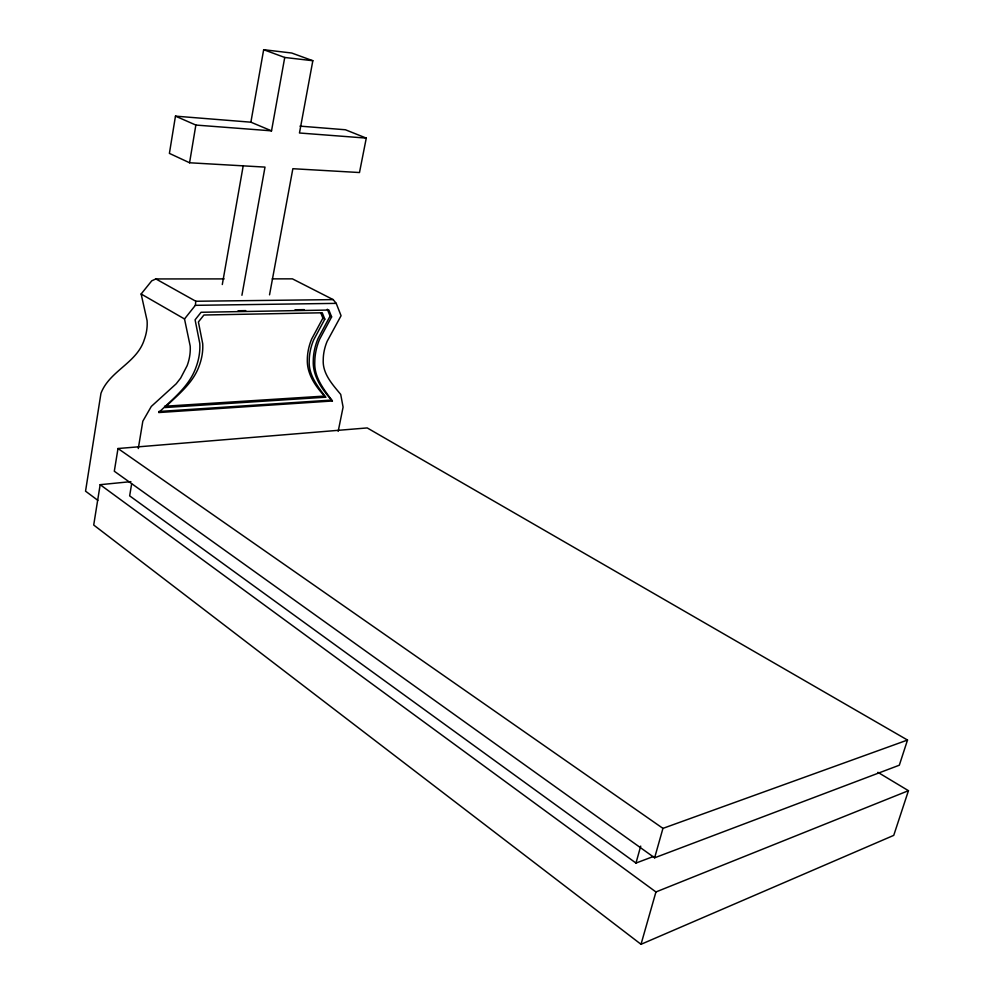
<?xml version="1.0" encoding="UTF-8"?>
<svg xmlns="http://www.w3.org/2000/svg" width="994" height="994" viewBox="0 0 994 994"><rect width="100%" height="100%" fill="white"/><g stroke="black" fill="none" stroke-linecap="round" stroke-linejoin="round"><path stroke-width="1.49" d="M138.29 448.542L142.825 421.195L151.312 406.422L176.199 383.796L180.66 378.093L187.133 365.693A44.059 34.765 -56.2 0 0 190.202 346.086L184.511 318.962L195.358 305.332L195.818 301.257L155.884 278.941L151.734 280.83L141.136 294L147.075 320.565A42.742 34.666 -55.6 0 1 144.267 339.687C136.923 363.058 109.464 370.849 100.953 393.338L85.546 491.173L97.859 500.355M130.885 481.643L100.158 484.687L93.709 525.031L641.018 944.3L893.743 835.37L908.454 790.69L877.876 772.313M118 448.518L114.31 471.231L654.624 857.797L899.321 765.206L907.51 740.045L367.221 427.929L118 448.518L662.948 828.375L907.51 740.045M250.886 122.187L263.658 49.7L284.731 57.466L271.524 130.848L250.886 122.187L175.466 116.136L169.402 153.387L189.568 162.767L265 167.104L241.927 295.28M131.618 484.003L129.655 495.857L635.974 863.065L653.381 856.493M189.568 162.767L195.855 125.058L175.466 116.136M222.296 284.532L243.232 165.625M269.536 294.845L292.857 168.707L359.493 172.534L366.277 138.104L345.427 129.767L299.977 126.126M263.658 49.7L291.689 53.017L312.837 60.721L299.467 132.997L366.277 138.104M338.184 431.346L343.092 407.118L340.718 394.432C332.481 384.429 322.391 373.682 323.236 359.691A39.549 28.292 -61.8 0 1 327.113 341.389L341.066 315.719L336.221 303.369L333.176 299.616L292.41 278.854L272.244 278.867M635.974 863.065L640.708 846.105M654.624 857.797L662.948 828.375M641.018 944.3L655.941 891.953L908.454 790.69M320.838 313.035L322.888 318.142L311.681 338.991A44.966 32.38 -61.7 0 0 307.32 359.853C306.885 374.415 316.142 387.399 325.684 397.202L164.855 407.54C177.677 394.978 193.035 383.386 199.21 365.792A49.7 39.089 -56.5 0 0 202.714 343.713L198.402 321.969L203.932 315.011L322.255 312.775L324.814 319.149L313.595 340.023A45.028 32.38 -61.7 0 0 309.221 360.909C308.451 375.086 317.794 386.48 325.684 397.202M327.337 309.233L330.083 316.117L317.993 338.606A48.433 34.703 -61.8 0 0 313.259 361.108C312.663 376.664 322.615 390.17 332.394 400.992L158.754 412.547C172.658 398.929 189.307 386.368 196.004 367.295A53.924 42.531 -56.3 0 0 199.782 343.402L195.085 319.819L201.086 312.278L328.89 310.041L331.623 316.924L319.521 339.439A48.482 34.703 -61.8 0 0 314.787 361.953C313.93 377.186 323.92 389.462 332.394 400.992M336.221 303.369L195.358 305.332M158.816 411.491L330.89 400.122M164.557 406.248L323.808 396.121M238.051 310.762L245.742 310.625M295.007 309.793L304.251 309.631M195.818 301.257L333.176 299.616M155.884 278.941L224.147 278.904M195.855 125.058L271.524 130.848M284.731 57.466L312.837 60.721M330.083 316.117L331.623 316.924M322.888 318.142L324.814 319.149M141.136 294L184.511 318.962M100.158 484.687L655.941 891.953"/></g></svg>
